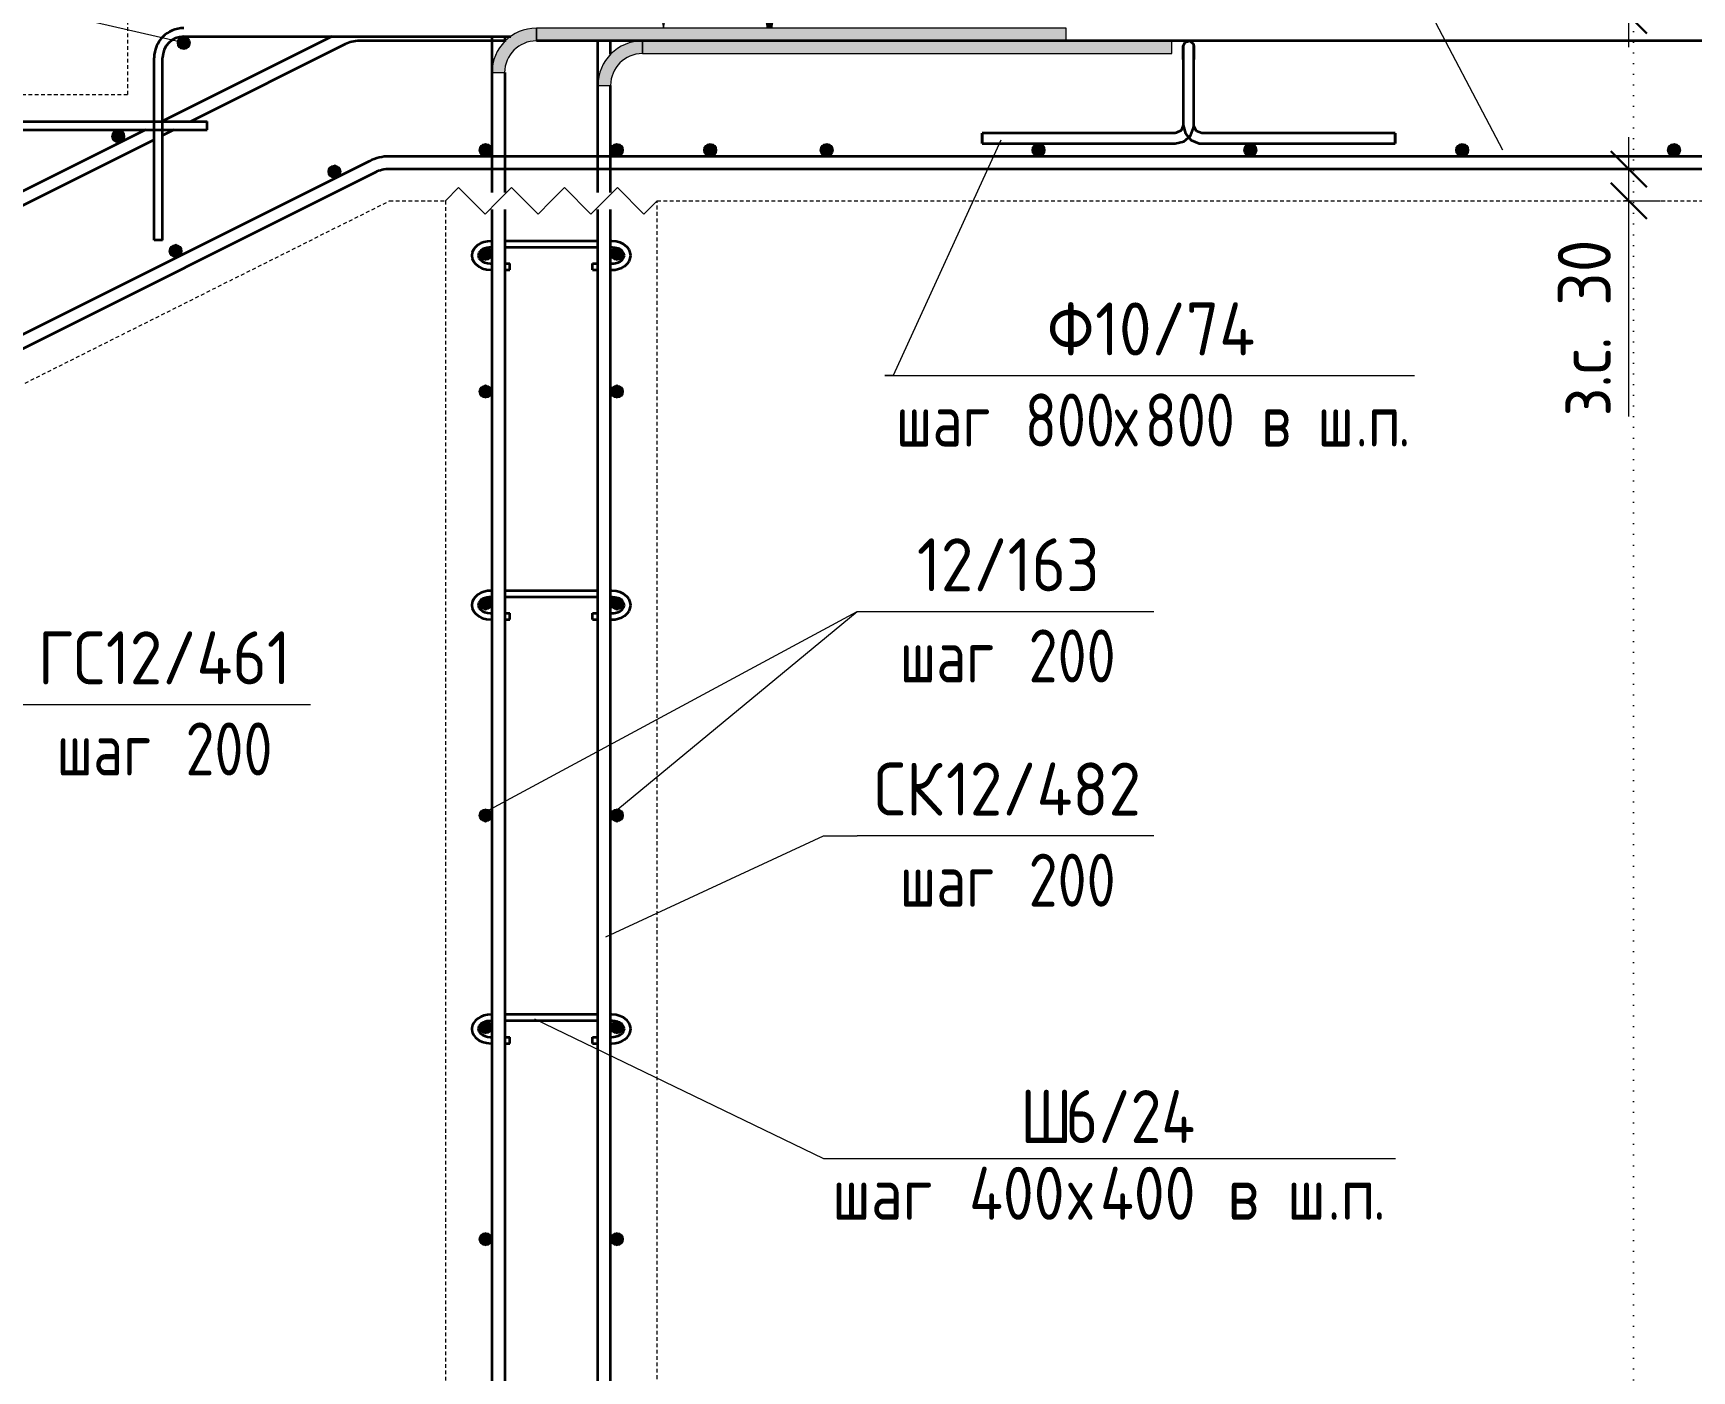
# Model space of a CAD drawing. Header units: millimetres. Extents: x 28954 to 49618, y -2651 to 78735.
# Drawn here: x 38555 to 40121, y -1374 to -112 of the extents above; entities that cross this region are included whole.
import ezdxf

# ---------------------------------------------------------------- set-up
doc = ezdxf.new("R2010")
doc.units = ezdxf.units.MM
doc.linetypes.add('01 Штриховая _4 мм_', pattern=[6, 3.5, -2.5])
doc.linetypes.add('04 Пунктир 10мм', pattern=[10, 0, -10])
for name, color, linetype, lineweight in [('AA_Dim', 7, 'Continuous', 9), ('AA_Dim-20', 7, 'Continuous', 9), ('AA_Oformlenie', 7, 'Continuous', 9), ('AA_Razrez', 7, 'Continuous', 9), ('AA_Vinoska', 7, 'Continuous', 9), ('KR_Armatura', 7, 'Continuous', 20), ('KR_Armatura_Tonkie', 7, 'Continuous', 20)]:
    doc.layers.add(name, color=color, linetype=linetype, lineweight=lineweight)
for name, color, linetype, lineweight, true_color in [('AF_Perekritie', 7, 'Continuous', 60, 0x006a35), ('AF_Perekritie_Опалубка', 7, 'Continuous', 60, 0x006a35), ('AF_Stena_Опалубка', 7, 'Continuous', 20, 0x0063c6)]:
    doc.layers.add(name, color=color, linetype=linetype, lineweight=lineweight, true_color=true_color)
doc.styles.add('ISOCPEUR_1', font='isocpeur.TTF', dxfattribs={"width": 0.9, "height": 50})
doc.styles.add('ISOCPEUR_2', font='isocpeur.TTF', dxfattribs={"width": 0.8, "height": 50})
doc.styles.add('ISOCPEUR_4', font='isocpeur.TTF', dxfattribs={"width": 0.85, "height": 50})
doc.dimstyles.new('00_Точн_3_знака__прозр__1', dxfattribs={"dimscale": 304.8, "dimtxt": 50.137748, "dimasz": 0.111549, "dimexe": 0.098425, "dimexo": 0.065617, "dimgap": 0.006562, "dimtad": 1, "dimdec": 3, "dimrnd": 0.001, "dimdsep": 46, "dimtxsty": 'ISOCPEUR_1', "dimblk1": 'OBLIQUE', "dimblk2": 'OBLIQUE', "dimsah": 1, "dimcen": 0.09, "dimdle": 0.098425, "dimazin": 0, "dimtfac": 1, "dimtdec": 4, "dimtix": 1, "dimtmove": 1, "dimatfit": 3, "dimfxl": 1, "dimtvp": 1, "dimtolj": 1, "dimtzin": 0, "dimlwd": 18, "dimlwe": 18, "dimarcsym": 2})

# ---------------------------------------------------------------- blocks, each defined once
blk = doc.blocks.new('Ktcnybwf - Лестница-3686718-А-А Арм')
at = {"layer": 'AF_Perekritie', "linetype": '01 Штриховая _4 мм_', "lineweight": 20}
for p, q in [((-32180.1, -70), (-32180.1, -170)), ((-32180.1, -170), (-32480.1, -170)), ((-34080.1, -1343.6), (-31932.8, -270)), ((-31932.8, -270), (-31880.1, -270))]:
    blk.add_line(p, q, dxfattribs=at)
blk = doc.blocks.new('261_Лягушка _НесАрм_РабПлоск_ - 10 А240-V1-А-А Арм')
at = {"layer": 'KR_Armatura_Tonkie', "lineweight": 35}
for p, q in [((-31183.4, -136.5), (-31183.4, -198.5)), ((-31183.4, -136.5), (-31183.4, -198.5)), ((-31173.4, -198.5), (-31173.4, -136.5)), ((-31173.4, -198.5), (-31173.4, -136.5)), ((-31190.9, -206), (-31373.4, -206)), ((-31373.4, -206), (-31373.4, -216)), ((-31373.4, -216), (-31373.4, -206)), ((-31373.4, -216), (-31190.9, -216)), ((-30983.4, -206), (-31165.9, -206)), ((-31165.9, -216), (-30983.4, -216)), ((-30983.4, -216), (-30983.4, -206)), ((-30983.4, -206), (-30983.4, -216))]:
    blk.add_line(p, q, dxfattribs=at)
at = {"layer": 'KR_Armatura_Tonkie', "lineweight": 35, "flags": 128}
for points in [[(-31183.4, -124), (-31181.5, -120.1), (-31177.3, -119.1), (-31173.9, -121.7), (-31173.4, -124)], [(-31183.4, -124), (-31183.4, -125.9), (-31183.4, -131.1), (-31183.4, -136.5)], [(-31183.4, -136.5), (-31183.4, -129.8), (-31183.4, -125.2), (-31183.4, -124)], [(-31173.4, -136.5), (-31173.4, -129.8), (-31173.4, -125.2), (-31173.4, -124)], [(-31173.4, -124), (-31173.4, -125.9), (-31173.4, -131.1), (-31173.4, -136.5)], [(-31190.9, -216), (-31182.9, -214.1), (-31176.6, -208.7), (-31173.6, -201), (-31173.4, -198.5)], [(-31183.4, -198.5), (-31185.3, -203.5), (-31190, -205.9), (-31190.9, -206)], [(-31183.4, -198.5), (-31181.4, -206.5), (-31176, -212.7), (-31168.4, -215.8), (-31165.9, -216)], [(-31165.9, -206), (-31170.8, -204.1), (-31173.3, -199.4), (-31173.4, -198.5)]]:
    blk.add_lwpolyline(points, dxfattribs=at)
blk = doc.blocks.new('079_Обозначение загиба стержня _ЭлУзла_ - Сплошные линии-3774983-А-А Арм')
at = {"layer": 'AA_Oformlenie'}
for points in [[(-31571.9, -107), (-31568.8, -89), (-31579.4, -89), (-31576.2, -107)], [(-31724.1, -161), (-31723, -153.2), (-31720, -146), (-31715.3, -139.8), (-31709.1, -135), (-31701.8, -132), (-31694.1, -131), (-31694.1, -119), (-31704.9, -120.4), (-31715.1, -124.6), (-31723.8, -131.3), (-31730.4, -140), (-31734.6, -150.1), (-31736.1, -161)], [(-31694.1, -131), (-31194.1, -131), (-31194.1, -119), (-31694.1, -119)]]:
    blk.add_hatch(color=256, dxfattribs=at).paths.add_polyline_path(points)
for p, q in [((-31568.8, -89), (-31579.4, -89)), ((-31579.4, -89), (-31576.2, -107)), ((-31571.9, -107), (-31568.8, -89)), ((-31694.1, -131), (-31694.1, -119)), ((-31194.1, -119), (-31694.1, -119)), ((-31194.1, -119), (-31694.1, -119)), ((-31694.1, -119), (-31694.1, -131)), ((-31194.1, -131), (-31194.1, -119)), ((-31194.1, -131), (-31194.1, -119)), ((-31694.1, -131), (-31194.1, -131)), ((-31694.1, -131), (-31194.1, -131)), ((-31736.1, -161), (-31724.1, -161))]:
    blk.add_line(p, q, dxfattribs=at)
for centre, radius, start, end in [((-31724.1, -89), 150, 0.0049, 90), ((-31694.1, -161), 42, 90, 180), ((-31694.1, -161), 42, 90, 180), ((-31694.1, -161), 30, 90, 180), ((-31694.1, -161), 30, 90, 180)]:
    blk.add_arc(centre, radius, start, end, dxfattribs=at)
blk = doc.blocks.new('079_Обозначение загиба стержня _ЭлУзла_ - Сплошные линии-3773018-А-А Арм')
at = {"layer": 'AA_Oformlenie'}
for points in [[(-31674.1, -107), (-31668.8, -77), (-31679.4, -77)], [(-31824.1, -149), (-31823, -141.2), (-31820, -134), (-31815.3, -127.8), (-31809.1, -123), (-31801.8, -120), (-31794.1, -119), (-31794.1, -107), (-31804.9, -108.4), (-31815.1, -112.6), (-31823.8, -119.3), (-31830.4, -128), (-31834.6, -138.1), (-31836.1, -149)], [(-31794.1, -119), (-31294.1, -119), (-31294.1, -107), (-31794.1, -107)]]:
    blk.add_hatch(color=256, dxfattribs=at).paths.add_polyline_path(points)
for p, q in [((-31668.8, -77), (-31679.4, -77)), ((-31679.4, -77), (-31674.1, -107)), ((-31674.1, -107), (-31668.8, -77)), ((-31794.1, -119), (-31794.1, -107)), ((-31294.1, -107), (-31794.1, -107)), ((-31294.1, -107), (-31794.1, -107)), ((-31794.1, -107), (-31794.1, -119)), ((-31294.1, -119), (-31294.1, -107)), ((-31294.1, -119), (-31294.1, -107)), ((-31794.1, -119), (-31294.1, -119)), ((-31794.1, -119), (-31294.1, -119)), ((-31836.1, -149), (-31824.1, -149))]:
    blk.add_line(p, q, dxfattribs=at)
for centre, radius, start, end in [((-31824.1, -77), 150, 0.0049, 90), ((-31794.1, -149), 42, 90, 180), ((-31794.1, -149), 42, 90, 180), ((-31794.1, -149), 30, 90, 180), ((-31794.1, -149), 30, 90, 180)]:
    blk.add_arc(centre, radius, start, end, dxfattribs=at)
blk = doc.blocks.new('Последовательность узлов - 3мм масшт20 маскировка-904226-А-А Арм')
at = {"layer": 'AA_Oformlenie'}
for p, q in [((-31880.1, -270), (-31867.6, -257.5)), ((-31842.6, -282.5), (-31867.6, -257.5)), ((-31830.1, -270), (-31817.6, -257.5)), ((-31792.6, -282.5), (-31817.6, -257.5)), ((-31780.1, -270), (-31767.6, -257.5)), ((-31742.6, -282.5), (-31767.6, -257.5)), ((-31730.1, -270), (-31717.6, -257.5)), ((-31692.6, -282.5), (-31717.6, -257.5)), ((-31830.1, -270), (-31842.6, -282.5)), ((-31780.1, -270), (-31792.6, -282.5)), ((-31730.1, -270), (-31742.6, -282.5)), ((-31680.1, -270), (-31692.6, -282.5))]:
    blk.add_line(p, q, dxfattribs=at)
blk = doc.blocks.new('DIMBLOCK56-А-А Арм')
at = {"layer": 'AA_Dim-20', "color": 30, "lineweight": 18, "true_color": 0xff8000, "transparency": 16777216}
for p, q in [((40062, -300), (40062, -210)), ((40045.7, -240), (40092, -240)), ((40062, -240), (40045.7, -240)), ((40062, -283.1), (40062, -255)), ((40058, -270), (40092, -270)), ((40062, -270), (40058, -270)), ((40062, -473.4), (40062, -283.1))]:
    blk.add_line(p, q, dxfattribs=at)
at = {"layer": 'AA_Dim-20', "color": 30, "lineweight": 30, "true_color": 0xff8000, "transparency": 16777216}
for p, q in [((40062, -240), (40045, -223)), ((40062, -240), (40079, -257)), ((40062, -270), (40045, -253)), ((40062, -270), (40079, -287))]:
    blk.add_line(p, q, dxfattribs=at)
at = {"layer": 'AA_Dim-20', "color": 0, "lineweight": 18, "transparency": 16777216, "insert": (39994.9, -473.4), "char_height": 50, "width": 204.335, "attachment_point": 1, "rotation": 90, "line_spacing_factor": 1.135194, "style": 'ISOCPEUR_1'}
blk.add_mtext('з.с. 30', dxfattribs=at)
blk = doc.blocks.new('_Oblique')
at = {"color": 0, "linetype": 'ByBlock', "lineweight": -2}
blk.add_line((-0.5, -0.5), (0.5, 0.5), dxfattribs=at)
blk = doc.blocks.new('DIMBLOCK57-А-А Арм')
at = {"layer": 'AA_Dim-20', "color": 30, "lineweight": 18, "true_color": 0xff8000, "transparency": 16777216}
for p, q in [((40062, 139.3), (40062, -51)), ((40062, -125), (40062, -40)), ((40062, -51), (40062, -82.5)), ((40058, -70), (40092, -70)), ((40062, -70), (40058, -70)), ((40078.6, -95), (40032, -95)), ((40062, -95), (40078.6, -95))]:
    blk.add_line(p, q, dxfattribs=at)
at = {"layer": 'AA_Dim-20', "color": 30, "lineweight": 30, "true_color": 0xff8000, "transparency": 16777216}
for p, q in [((40062, -70), (40045, -53)), ((40062, -95), (40045, -78)), ((40062, -70), (40079, -87)), ((40062, -95), (40079, -112))]:
    blk.add_line(p, q, dxfattribs=at)
at = {"layer": 'AA_Dim-20', "color": 0, "lineweight": 18, "transparency": 16777216, "insert": (39994.9, -31), "char_height": 50, "width": 204.335, "attachment_point": 1, "rotation": 90, "line_spacing_factor": 1.135194, "style": 'ISOCPEUR_1'}
blk.add_mtext('з.с. 25', dxfattribs=at)
blk = doc.blocks.new('042_М_Арматуры - Диам длина поз _ Шаг-2260295-А-А Арм')
at = {"layer": 'AA_Vinoska'}
blk.add_line((-30495.6, -895.6), (-30215.6, -895.6), dxfattribs=at)
blk = doc.blocks.new('044_М_Универсальная с полкой - Марка_Комментарий полка 27-3828024-А-А Арм')
at = {"layer": 'AA_Vinoska'}
blk.add_line((-31523, -1173.8), (-30983, -1173.8), dxfattribs=at)
blk = doc.blocks.new('042_М_Арматуры - Диам длина поз _ Комментарий полка 25-3827468-А-А Арм')
at = {"layer": 'AA_Vinoska'}
blk.add_line((-31465.1, -434.9), (-30965.1, -434.9), dxfattribs=at)

msp = doc.modelspace()

# ---------------------------------------------------------------- hatches: boundary and pattern name
at = {"layer": 'KR_Armatura'}
h = msp.add_hatch(color=256, dxfattribs=at)
edge = h.paths.add_edge_path()
edge.add_arc((38697.6234, -121), 6, 0, 360)
for points in [[(38694.6234, -126.1962), (38700.6234, -126.1962), (38703.6234, -121), (38700.6234, -115.8038), (38694.6234, -115.8038), (38691.6234, -121)], [(38635.363, -215.0987), (38640.7296, -212.4154), (38641.0891, -206.4262), (38636.082, -203.1203), (38630.7154, -205.8035), (38630.3559, -211.7928)], [(38979.6234, -227.1962), (38985.6234, -227.1962), (38988.6234, -222), (38985.6234, -216.8038), (38979.6234, -216.8038), (38976.6234, -222)], [(39103.6234, -227.1962), (39109.6234, -227.1962), (39112.6234, -222), (39109.6234, -216.8038), (39103.6234, -216.8038), (39100.6234, -222)], [(39191.6234, -227.1962), (39197.6234, -227.1962), (39200.6234, -222), (39197.6234, -216.8038), (39191.6234, -216.8038), (39188.6234, -222)], [(39301.6234, -227.1962), (39307.6234, -227.1962), (39310.6234, -222), (39307.6234, -216.8038), (39301.6234, -216.8038), (39298.6234, -222)], [(39501.6234, -227.1962), (39507.6234, -227.1962), (39510.6234, -222), (39507.6234, -216.8038), (39501.6234, -216.8038), (39498.6234, -222)], [(39701.6234, -227.1962), (39707.6234, -227.1962), (39710.6234, -222), (39707.6234, -216.8038), (39701.6234, -216.8038), (39698.6234, -222)], [(39901.6234, -227.1962), (39907.6234, -227.1962), (39910.6234, -222), (39907.6234, -216.8038), (39901.6234, -216.8038), (39898.6234, -222)], [(40101.6234, -227.1962), (40107.6234, -227.1962), (40110.6234, -222), (40107.6234, -216.8038), (40101.6234, -216.8038), (40098.6234, -222)], [(38839.4708, -248.3264), (38844.8374, -245.6431), (38845.1969, -239.6539), (38840.1898, -236.348), (38834.8232, -239.0313), (38834.4637, -245.0205), (38835.7228, -245.8518)], [(38689.4754, -323.3241), (38694.8419, -320.6409), (38695.2014, -314.6516), (38690.1944, -311.3457), (38684.8278, -314.029), (38684.4683, -320.0182)], [(38982.6234, -326), (38987.8195, -323), (38987.8195, -317), (38982.6234, -314), (38977.4272, -317), (38977.4272, -323)], [(39106.6234, -326), (39111.8195, -323), (39111.8195, -317), (39106.6234, -314), (39101.4272, -317), (39101.4272, -323)], [(38982.6234, -456), (38987.8195, -453), (38987.8195, -447), (38982.6234, -444), (38977.4272, -447), (38977.4272, -453)], [(39106.6234, -456), (39111.8195, -453), (39111.8195, -447), (39106.6234, -444), (39101.4272, -447), (39101.4272, -453)], [(38982.6234, -656), (38987.8195, -653), (38987.8195, -647), (38982.6234, -644), (38977.4272, -647), (38977.4272, -653)], [(39106.6234, -656), (39111.8195, -653), (39111.8195, -647), (39106.6234, -644), (39101.4272, -647), (39101.4272, -653)], [(38982.6234, -856), (38987.8195, -853), (38987.8195, -847), (38982.6234, -844), (38977.4272, -847), (38977.4272, -853)], [(39106.6234, -856), (39111.8195, -853), (39111.8195, -847), (39106.6234, -844), (39101.4272, -847), (39101.4272, -853)], [(38982.6234, -1056), (38987.8195, -1053), (38987.8195, -1047), (38982.6234, -1044), (38977.4272, -1047), (38977.4272, -1053)], [(39106.6234, -1056), (39111.8195, -1053), (39111.8195, -1047), (39106.6234, -1044), (39101.4272, -1047), (39101.4272, -1053)], [(38982.6234, -1256), (38987.8195, -1253), (38987.8195, -1247), (38982.6234, -1244), (38977.4272, -1247), (38977.4272, -1253)], [(39106.6234, -1256), (39111.8195, -1253), (39111.8195, -1247), (39106.6234, -1244), (39101.4272, -1247), (39101.4272, -1253)]]:
    msp.add_hatch(color=256, dxfattribs=at).paths.add_polyline_path(points)
h = msp.add_hatch(color=256, dxfattribs=at)
edge = h.paths.add_edge_path()
edge.add_arc((38635.7225, -209.1095), 6, 0, 360)
h = msp.add_hatch(color=256, dxfattribs=at)
edge = h.paths.add_edge_path()
edge.add_arc((38982.6234, -222), 6, 0, 360)
h = msp.add_hatch(color=256, dxfattribs=at)
edge = h.paths.add_edge_path()
edge.add_arc((39106.6234, -222), 6, 0, 360)
h = msp.add_hatch(color=256, dxfattribs=at)
edge = h.paths.add_edge_path()
edge.add_arc((39194.6234, -222), 6, 0, 360)
h = msp.add_hatch(color=256, dxfattribs=at)
edge = h.paths.add_edge_path()
edge.add_arc((39304.6234, -222), 6, 0, 360)
h = msp.add_hatch(color=256, dxfattribs=at)
edge = h.paths.add_edge_path()
edge.add_arc((39504.6234, -222), 6, 0, 360)
h = msp.add_hatch(color=256, dxfattribs=at)
edge = h.paths.add_edge_path()
edge.add_arc((39704.6234, -222), 6, 0, 360)
h = msp.add_hatch(color=256, dxfattribs=at)
edge = h.paths.add_edge_path()
edge.add_arc((39904.6234, -222), 6, 0, 360)
h = msp.add_hatch(color=256, dxfattribs=at)
edge = h.paths.add_edge_path()
edge.add_arc((40104.6234, -222), 6, 0, 360)
h = msp.add_hatch(color=256, dxfattribs=at)
edge = h.paths.add_edge_path()
edge.add_arc((38839.8303, -242.3372), 6, 0, 360)
h = msp.add_hatch(color=256, dxfattribs=at)
edge = h.paths.add_edge_path()
edge.add_arc((38689.8349, -317.3349), 6, 0, 360)
h = msp.add_hatch(color=256, dxfattribs=at)
edge = h.paths.add_edge_path()
edge.add_arc((38982.6234, -320), 6, 0, 360)
h = msp.add_hatch(color=256, dxfattribs=at)
edge = h.paths.add_edge_path()
edge.add_arc((39106.6234, -320), 6, 0, 360)
h = msp.add_hatch(color=256, dxfattribs=at)
edge = h.paths.add_edge_path()
edge.add_arc((38982.6234, -450), 6, 0, 360)
h = msp.add_hatch(color=256, dxfattribs=at)
edge = h.paths.add_edge_path()
edge.add_arc((39106.6234, -450), 6, 0, 360)
h = msp.add_hatch(color=256, dxfattribs=at)
edge = h.paths.add_edge_path()
edge.add_arc((38982.6234, -650), 6, 0, 360)
h = msp.add_hatch(color=256, dxfattribs=at)
edge = h.paths.add_edge_path()
edge.add_arc((39106.6234, -650), 6, 0, 360)
h = msp.add_hatch(color=256, dxfattribs=at)
edge = h.paths.add_edge_path()
edge.add_arc((38982.6234, -850), 6, 0, 360)
h = msp.add_hatch(color=256, dxfattribs=at)
edge = h.paths.add_edge_path()
edge.add_arc((39106.6234, -850), 6, 0, 360)
h = msp.add_hatch(color=256, dxfattribs=at)
edge = h.paths.add_edge_path()
edge.add_arc((38982.6234, -1050), 6, 0, 360)
h = msp.add_hatch(color=256, dxfattribs=at)
edge = h.paths.add_edge_path()
edge.add_arc((39106.6234, -1050), 6, 0, 360)
h = msp.add_hatch(color=256, dxfattribs=at)
edge = h.paths.add_edge_path()
edge.add_arc((38982.6234, -1250), 6, 0, 360)
h = msp.add_hatch(color=256, dxfattribs=at)
edge = h.paths.add_edge_path()
edge.add_arc((39106.6234, -1250), 6, 0, 360)

# ---------------------------------------------------------------- linework, layer by layer
at = {"layer": 'AA_Razrez', "color": 7, "linetype": '04 Пунктир 10мм', "true_color": 0xffffff}
msp.add_line((40066.3934, 627.2579), (40066.3934, -2441.601), dxfattribs=at)
at = {"layer": 'AA_Vinoska'}
for p, q in [((39943.0084, -222), (39661.8128, 311.9214)), ((38697.6234, -121), (38169.6118, 0.8077)), ((39469.0422, -212.7552), (39367.4707, -434.8876)), ((39367.4707, -434.8876), (39359.6054, -434.8876)), ((38982.6234, -846.8066), (39333.4887, -657.5186)), ((39107.4181, -844.0609), (39333.4887, -657.5186)), ((39096.1338, -964.6386), (39301.7129, -869.1697)), ((39301.7129, -869.1697), (39333.4887, -869.1697)), ((39028.612, -1042.0439), (39301.7129, -1173.8032))]:
    msp.add_line(p, q, dxfattribs=at)
at = {"layer": 'AF_Perekritie_Опалубка', "linetype": '01 Штриховая _4 мм_', "lineweight": 20}
msp.add_line((39144.6234, -270), (40884.6234, -270), dxfattribs=at)
at = {"layer": 'AF_Stena_Опалубка', "linetype": '01 Штриховая _4 мм_'}
for p, q in [((38944.6234, -270), (38944.6234, -1700)), ((39144.6234, -1700), (39144.6234, -270))]:
    msp.add_line(p, q, dxfattribs=at)
at = {"layer": 'KR_Armatura'}
for p, q in [((38694.6234, -115.8038), (38691.6234, -121)), ((38691.6234, -121), (38694.6234, -126.1962)), ((38700.6234, -115.8038), (38694.6234, -115.8038)), ((38703.6234, -121), (38700.6234, -115.8038)), ((38700.6234, -126.1962), (38703.6234, -121)), ((38694.6234, -126.1962), (38700.6234, -126.1962)), ((38636.082, -203.1203), (38630.7154, -205.8035)), ((38641.0891, -206.4262), (38636.082, -203.1203)), ((38630.7154, -205.8035), (38630.3559, -211.7928)), ((38630.3559, -211.7928), (38635.363, -215.0987)), ((38635.363, -215.0987), (38640.7296, -212.4154)), ((38640.7296, -212.4154), (38641.0891, -206.4262)), ((38979.6234, -216.8038), (38976.6234, -222)), ((38985.6234, -216.8038), (38979.6234, -216.8038)), ((38988.6234, -222), (38985.6234, -216.8038)), ((39103.6234, -216.8038), (39100.6234, -222)), ((39109.6234, -216.8038), (39103.6234, -216.8038)), ((39112.6234, -222), (39109.6234, -216.8038)), ((39191.6234, -216.8038), (39188.6234, -222)), ((39197.6234, -216.8038), (39191.6234, -216.8038)), ((39200.6234, -222), (39197.6234, -216.8038)), ((39301.6234, -216.8038), (39298.6234, -222)), ((39307.6234, -216.8038), (39301.6234, -216.8038)), ((39310.6234, -222), (39307.6234, -216.8038)), ((39501.6234, -216.8038), (39498.6234, -222)), ((39507.6234, -216.8038), (39501.6234, -216.8038)), ((39510.6234, -222), (39507.6234, -216.8038)), ((39701.6234, -216.8038), (39698.6234, -222)), ((39707.6234, -216.8038), (39701.6234, -216.8038)), ((39710.6234, -222), (39707.6234, -216.8038)), ((39901.6234, -216.8038), (39898.6234, -222)), ((39907.6234, -216.8038), (39901.6234, -216.8038)), ((39910.6234, -222), (39907.6234, -216.8038)), ((40101.6234, -216.8038), (40098.6234, -222)), ((40107.6234, -216.8038), (40101.6234, -216.8038)), ((40110.6234, -222), (40107.6234, -216.8038)), ((38976.6234, -222), (38979.6234, -227.1962)), ((38979.6234, -227.1962), (38985.6234, -227.1962)), ((38985.6234, -227.1962), (38988.6234, -222)), ((39100.6234, -222), (39103.6234, -227.1962)), ((39103.6234, -227.1962), (39109.6234, -227.1962)), ((39109.6234, -227.1962), (39112.6234, -222)), ((39188.6234, -222), (39191.6234, -227.1962)), ((39191.6234, -227.1962), (39197.6234, -227.1962)), ((39197.6234, -227.1962), (39200.6234, -222)), ((39298.6234, -222), (39301.6234, -227.1962)), ((39301.6234, -227.1962), (39307.6234, -227.1962)), ((39307.6234, -227.1962), (39310.6234, -222)), ((39498.6234, -222), (39501.6234, -227.1962)), ((39501.6234, -227.1962), (39507.6234, -227.1962)), ((39507.6234, -227.1962), (39510.6234, -222)), ((39698.6234, -222), (39701.6234, -227.1962)), ((39701.6234, -227.1962), (39707.6234, -227.1962)), ((39707.6234, -227.1962), (39710.6234, -222)), ((39898.6234, -222), (39901.6234, -227.1962)), ((39901.6234, -227.1962), (39907.6234, -227.1962)), ((39907.6234, -227.1962), (39910.6234, -222)), ((40098.6234, -222), (40101.6234, -227.1962)), ((40101.6234, -227.1962), (40107.6234, -227.1962)), ((40107.6234, -227.1962), (40110.6234, -222)), ((38834.8232, -239.0313), (38834.4637, -245.0205)), ((38834.4637, -245.0205), (38835.7228, -245.8518)), ((38840.1898, -236.348), (38834.8232, -239.0313)), ((38835.7228, -245.8518), (38839.4708, -248.3264)), ((38839.4708, -248.3264), (38844.8374, -245.6431)), ((38845.1969, -239.6539), (38840.1898, -236.348)), ((38844.8374, -245.6431), (38845.1969, -239.6539)), ((38690.1944, -311.3457), (38684.8278, -314.029)), ((38695.2014, -314.6516), (38690.1944, -311.3457)), ((38684.8278, -314.029), (38684.4683, -320.0182)), ((38684.4683, -320.0182), (38689.4754, -323.3241)), ((38689.4754, -323.3241), (38694.8419, -320.6409)), ((38694.8419, -320.6409), (38695.2014, -314.6516)), ((38982.6234, -314), (38977.4272, -317)), ((38977.4272, -317), (38977.4272, -323)), ((38977.4272, -323), (38982.6234, -326)), ((38987.8195, -317), (38982.6234, -314)), ((38982.6234, -326), (38987.8195, -323)), ((38987.8195, -323), (38987.8195, -317)), ((39106.6234, -314), (39101.4272, -317)), ((39101.4272, -317), (39101.4272, -323)), ((39101.4272, -323), (39106.6234, -326)), ((39111.8195, -317), (39106.6234, -314)), ((39106.6234, -326), (39111.8195, -323)), ((39111.8195, -323), (39111.8195, -317)), ((38982.6234, -444), (38977.4272, -447)), ((38977.4272, -447), (38977.4272, -453)), ((38977.4272, -453), (38982.6234, -456)), ((38987.8195, -447), (38982.6234, -444)), ((38982.6234, -456), (38987.8195, -453)), ((38987.8195, -453), (38987.8195, -447)), ((39106.6234, -444), (39101.4272, -447)), ((39101.4272, -447), (39101.4272, -453)), ((39101.4272, -453), (39106.6234, -456)), ((39111.8195, -447), (39106.6234, -444)), ((39106.6234, -456), (39111.8195, -453)), ((39111.8195, -453), (39111.8195, -447)), ((38982.6234, -644), (38977.4272, -647)), ((38977.4272, -647), (38977.4272, -653)), ((38977.4272, -653), (38982.6234, -656)), ((38987.8195, -647), (38982.6234, -644)), ((38982.6234, -656), (38987.8195, -653)), ((38987.8195, -653), (38987.8195, -647)), ((39106.6234, -644), (39101.4272, -647)), ((39101.4272, -647), (39101.4272, -653)), ((39101.4272, -653), (39106.6234, -656)), ((39111.8195, -647), (39106.6234, -644)), ((39106.6234, -656), (39111.8195, -653)), ((39111.8195, -653), (39111.8195, -647)), ((38982.6234, -844), (38977.4272, -847)), ((38987.8195, -847), (38982.6234, -844)), ((39106.6234, -844), (39101.4272, -847)), ((39111.8195, -847), (39106.6234, -844)), ((38977.4272, -847), (38977.4272, -853)), ((38977.4272, -853), (38982.6234, -856)), ((38982.6234, -856), (38987.8195, -853)), ((38987.8195, -853), (38987.8195, -847)), ((39101.4272, -847), (39101.4272, -853)), ((39101.4272, -853), (39106.6234, -856)), ((39106.6234, -856), (39111.8195, -853)), ((39111.8195, -853), (39111.8195, -847)), ((38982.6234, -1044), (38977.4272, -1047)), ((38977.4272, -1047), (38977.4272, -1053)), ((38987.8195, -1047), (38982.6234, -1044)), ((38987.8195, -1053), (38987.8195, -1047)), ((39106.6234, -1044), (39101.4272, -1047)), ((39101.4272, -1047), (39101.4272, -1053)), ((39111.8195, -1047), (39106.6234, -1044)), ((39111.8195, -1053), (39111.8195, -1047)), ((38977.4272, -1053), (38982.6234, -1056)), ((38982.6234, -1056), (38987.8195, -1053)), ((39101.4272, -1053), (39106.6234, -1056)), ((39106.6234, -1056), (39111.8195, -1053)), ((38982.6234, -1244), (38977.4272, -1247)), ((38977.4272, -1247), (38977.4272, -1253)), ((38987.8195, -1247), (38982.6234, -1244)), ((38987.8195, -1253), (38987.8195, -1247)), ((39106.6234, -1244), (39101.4272, -1247)), ((39101.4272, -1247), (39101.4272, -1253)), ((39111.8195, -1247), (39106.6234, -1244)), ((39111.8195, -1253), (39111.8195, -1247)), ((38977.4272, -1253), (38982.6234, -1256)), ((38982.6234, -1256), (38987.8195, -1253)), ((39101.4272, -1253), (39106.6234, -1256)), ((39106.6234, -1256), (39111.8195, -1253))]:
    msp.add_line(p, q, dxfattribs=at)
for centre in [(38697.6234, -121), (38635.7225, -209.1095), (38982.6234, -222), (39106.6234, -222), (39194.6234, -222), (39304.6234, -222), (39504.6234, -222), (39704.6234, -222), (39904.6234, -222), (40104.6234, -222), (38839.8303, -242.3372), (38689.8349, -317.3349), (38982.6234, -320), (39106.6234, -320), (38982.6234, -450), (39106.6234, -450), (38982.6234, -650), (39106.6234, -650), (38982.6234, -850), (39106.6234, -850), (38982.6234, -1050), (39106.6234, -1050), (38982.6234, -1250), (39106.6234, -1250)]:
    msp.add_circle(centre, 6, dxfattribs=at)
at = {"layer": 'KR_Armatura_Tonkie', "lineweight": 35}
for p, q in [((38837.3579, -115), (38677.6253, -194.8663)), ((38697.6253, -115), (39006.5307, -115)), ((38849.8563, -122.1672), (38704.1907, -195)), ((39001.3178, -119), (38863.2727, -119)), ((38988.6234, -115), (38988.6234, -262)), ((39000.6234, -115), (39000.6234, -119.6945)), ((40978.6234, -119), (39030.6234, -119)), ((39088.6234, -262), (39088.6234, -119)), ((39100.6234, -131.6945), (39100.6234, -119)), ((38669.6253, -307), (38669.6253, -135)), ((38677.6253, -307), (38677.6253, -135)), ((39000.6234, -149), (39000.6234, -262)), ((39100.6234, -262), (39100.6234, -161)), ((38661.3579, -203), (38377.6253, -344.8663)), ((38397.6253, -195), (38719.6253, -195)), ((38397.6253, -203), (38719.6253, -203)), ((38688.1907, -203), (38677.6253, -208.2827)), ((38719.6253, -203), (38719.6253, -195)), ((38669.6253, -212.2827), (38404.1907, -345)), ((38873.0581, -232.434), (36826.4124, -1255.7504)), ((41033.3426, -228), (38891.841, -228)), ((38878.4246, -243.1672), (37235.9973, -1064.3756)), ((41033.3426, -240), (38891.841, -240)), ((38988.6234, -278), (38988.6234, -1692)), ((39000.6234, -278), (39000.6234, -1692)), ((39088.6234, -1692), (39088.6234, -278)), ((39100.6234, -1692), (39100.6234, -278)), ((38677.6253, -307), (38669.6253, -307)), ((38975.2847, -311.6571), (38972.9708, -313.6534)), ((38978.0082, -310.0751), (38975.2847, -311.6571)), ((38981.0399, -308.9283), (38978.0082, -310.0751)), ((38984.2792, -308.233), (38981.0399, -308.9283)), ((38987.6234, -308), (38984.2792, -308.233)), ((38988.6234, -308), (38987.6234, -308)), ((39088.6234, -308), (39000.6234, -308)), ((39101.6234, -308), (39100.6234, -308)), ((39101.8335, -308.0009), (39101.6234, -308)), ((39105.7913, -308.3638), (39101.8335, -308.0009)), ((39109.7549, -309.4462), (39105.7913, -308.3638)), ((39112.645, -310.8128), (39109.7549, -309.4462)), ((39116.2759, -313.6534), (39112.645, -310.8128)), ((38970.0237, -318.725), (38969.6234, -321.6066)), ((38969.6234, -321.6066), (38970.0237, -324.4882)), ((38971.1766, -316.0313), (38970.0237, -318.725)), ((38970.0237, -324.4882), (38971.1766, -327.1819)), ((38972.9708, -313.6534), (38971.1766, -316.0313)), ((38971.1766, -327.1819), (38972.9708, -329.5598)), ((38975.9885, -320.3353), (38975.6234, -321.6066)), ((38975.6234, -321.6066), (38976.3537, -324.1492)), ((38976.3537, -319.064), (38975.9885, -320.3353)), ((38977.3318, -317.7743), (38976.3537, -319.064)), ((38976.3537, -324.1492), (38977.3318, -325.4389)), ((38978.7488, -316.5561), (38977.3318, -317.7743)), ((38977.3318, -325.4389), (38979.6132, -327.2109)), ((38979.6132, -316.0023), (38978.7488, -316.5561)), ((38981.613, -315.0587), (38979.6132, -316.0023)), ((38979.6132, -327.2109), (38981.613, -328.1545)), ((38983.8983, -314.39), (38981.613, -315.0587)), ((38981.613, -328.1545), (38984.5019, -328.9413)), ((38985.7354, -314.0984), (38983.8983, -314.39)), ((38987.6234, -314), (38985.7354, -314.0984)), ((38988.6234, -314), (38987.6234, -314)), ((39088.6234, -314), (39000.6234, -314)), ((39101.6234, -314), (39100.6234, -314)), ((39102.2552, -314.011), (39101.6234, -314)), ((39104.7448, -314.2719), (39102.2552, -314.011)), ((39103.5114, -329.1148), (39105.3484, -328.8232)), ((39107.6337, -315.0587), (39104.7448, -314.2719)), ((39105.3484, -328.8232), (39107.6337, -328.1545)), ((39109.6335, -316.0023), (39107.6337, -315.0587)), ((39107.6337, -328.1545), (39109.6335, -327.2109)), ((39111.9149, -317.7743), (39109.6335, -316.0023)), ((39109.6335, -327.2109), (39110.4979, -326.6571)), ((39110.4979, -326.6571), (39111.9149, -325.4389)), ((39112.893, -319.064), (39111.9149, -317.7743)), ((39111.9149, -325.4389), (39112.893, -324.1492)), ((39113.6234, -321.6066), (39112.893, -319.064)), ((39112.893, -324.1492), (39113.2582, -322.8779)), ((39113.2582, -322.8779), (39113.6234, -321.6066)), ((39118.0701, -316.0313), (39116.2759, -313.6534)), ((39116.2759, -329.5598), (39118.0701, -327.1819)), ((39119.223, -318.725), (39118.0701, -316.0313)), ((39118.0701, -327.1819), (39119.223, -324.4882)), ((39119.6234, -321.6066), (39119.223, -318.725)), ((39119.223, -324.4882), (39119.6234, -321.6066)), ((38972.9708, -329.5598), (38976.6017, -332.4004)), ((38976.6017, -332.4004), (38979.4918, -333.767)), ((38979.4918, -333.767), (38983.4554, -334.8494)), ((38983.4554, -334.8494), (38987.4132, -335.2123)), ((38984.5019, -328.9413), (38986.9915, -329.2022)), ((38986.9915, -329.2022), (38987.6234, -329.2132)), ((38987.4132, -335.2123), (38987.6234, -335.2132)), ((38987.6234, -329.2132), (38988.6234, -329.2132)), ((38987.6234, -335.2132), (38988.6234, -335.2132)), ((39000.6234, -329.2132), (39005.6234, -329.2132)), ((39000.6234, -335.2132), (39005.6234, -335.2132)), ((39005.6234, -335.2132), (39005.6234, -329.2132)), ((39083.6234, -329.2132), (39088.6234, -329.2132)), ((39083.6234, -335.2132), (39083.6234, -329.2132)), ((39083.6234, -335.2132), (39088.6234, -335.2132)), ((39100.6234, -329.2132), (39101.6234, -329.2132)), ((39100.6234, -335.2132), (39101.6234, -335.2132)), ((39101.6234, -329.2132), (39103.5114, -329.1148)), ((39101.6234, -335.2132), (39104.9676, -334.9802)), ((39104.9676, -334.9802), (39108.2069, -334.2849)), ((39108.2069, -334.2849), (39111.2385, -333.1382)), ((39111.2385, -333.1382), (39113.962, -331.5561)), ((39113.962, -331.5561), (39116.2759, -329.5598)), ((38975.2847, -641.6571), (38972.9708, -643.6534)), ((38978.0082, -640.0751), (38975.2847, -641.6571)), ((38981.0399, -638.9283), (38978.0082, -640.0751)), ((38984.2792, -638.233), (38981.0399, -638.9283)), ((38987.6234, -638), (38984.2792, -638.233)), ((38988.6234, -638), (38987.6234, -638)), ((39088.6234, -638), (39000.6234, -638)), ((39101.6234, -638), (39100.6234, -638)), ((39101.8335, -638.0009), (39101.6234, -638)), ((39105.7913, -638.3638), (39101.8335, -638.0009)), ((39109.7549, -639.4462), (39105.7913, -638.3638)), ((39112.645, -640.8128), (39109.7549, -639.4462)), ((39116.2759, -643.6534), (39112.645, -640.8128)), ((38970.0237, -648.725), (38969.6234, -651.6066)), ((38969.6234, -651.6066), (38970.0237, -654.4882)), ((38971.1766, -646.0313), (38970.0237, -648.725)), ((38970.0237, -654.4882), (38971.1766, -657.1819)), ((38972.9708, -643.6534), (38971.1766, -646.0313)), ((38971.1766, -657.1819), (38972.9708, -659.5598)), ((38976.3537, -649.064), (38975.6234, -651.6066)), ((38975.6234, -651.6066), (38975.9885, -652.8779)), ((38975.9885, -652.8779), (38976.3537, -654.1492)), ((38977.3318, -647.7743), (38976.3537, -649.064)), ((38976.3537, -654.1492), (38977.3318, -655.4389)), ((38978.7488, -646.5561), (38977.3318, -647.7743)), ((38977.3318, -655.4389), (38979.6132, -657.2109)), ((38979.6132, -646.0023), (38978.7488, -646.5561)), ((38981.613, -645.0587), (38979.6132, -646.0023)), ((38979.6132, -657.2109), (38981.613, -658.1545)), ((38983.8983, -644.39), (38981.613, -645.0587)), ((38985.7354, -644.0984), (38983.8983, -644.39)), ((38987.6234, -644), (38985.7354, -644.0984)), ((38988.6234, -644), (38987.6234, -644)), ((39088.6234, -644), (39000.6234, -644)), ((39101.6234, -644), (39100.6234, -644)), ((39102.2552, -644.011), (39101.6234, -644)), ((39104.7448, -644.2719), (39102.2552, -644.011)), ((39107.6337, -645.0587), (39104.7448, -644.2719)), ((39109.6335, -646.0023), (39107.6337, -645.0587)), ((39107.6337, -658.1545), (39109.6335, -657.2109)), ((39111.9149, -647.7743), (39109.6335, -646.0023)), ((39109.6335, -657.2109), (39110.4979, -656.6571)), ((39110.4979, -656.6571), (39111.9149, -655.4389)), ((39112.893, -649.064), (39111.9149, -647.7743)), ((39111.9149, -655.4389), (39112.893, -654.1492)), ((39113.2582, -650.3353), (39112.893, -649.064)), ((39112.893, -654.1492), (39113.6234, -651.6066)), ((39113.6234, -651.6066), (39113.2582, -650.3353)), ((39118.0701, -646.0313), (39116.2759, -643.6534)), ((39116.2759, -659.5598), (39118.0701, -657.1819)), ((39119.223, -648.725), (39118.0701, -646.0313)), ((39118.0701, -657.1819), (39119.223, -654.4882)), ((39119.6234, -651.6066), (39119.223, -648.725)), ((39119.223, -654.4882), (39119.6234, -651.6066)), ((38972.9708, -659.5598), (38976.6017, -662.4004)), ((38976.6017, -662.4004), (38979.4918, -663.767)), ((38979.4918, -663.767), (38983.4554, -664.8494)), ((38981.613, -658.1545), (38984.5019, -658.9413)), ((38983.4554, -664.8494), (38987.4132, -665.2123)), ((38984.5019, -658.9413), (38986.9915, -659.2022)), ((38986.9915, -659.2022), (38987.6234, -659.2132)), ((38987.4132, -665.2123), (38987.6234, -665.2132)), ((38987.6234, -659.2132), (38988.6234, -659.2132)), ((38987.6234, -665.2132), (38988.6234, -665.2132)), ((39000.6234, -659.2132), (39005.6234, -659.2132)), ((39000.6234, -665.2132), (39005.6234, -665.2132)), ((39005.6234, -665.2132), (39005.6234, -659.2132)), ((39083.6234, -659.2132), (39088.6234, -659.2132)), ((39083.6234, -665.2132), (39083.6234, -659.2132)), ((39083.6234, -665.2132), (39088.6234, -665.2132)), ((39100.6234, -659.2132), (39101.6234, -659.2132)), ((39100.6234, -665.2132), (39101.6234, -665.2132)), ((39101.6234, -659.2132), (39103.5114, -659.1148)), ((39101.6234, -665.2132), (39104.9676, -664.9802)), ((39103.5114, -659.1148), (39105.3484, -658.8232)), ((39104.9676, -664.9802), (39108.2069, -664.2849)), ((39105.3484, -658.8232), (39107.6337, -658.1545)), ((39108.2069, -664.2849), (39111.2385, -663.1382)), ((39111.2385, -663.1382), (39113.962, -661.5561)), ((39113.962, -661.5561), (39116.2759, -659.5598)), ((38970.0237, -1048.725), (38969.6234, -1051.6066)), ((38971.1766, -1046.0313), (38970.0237, -1048.725)), ((38972.9708, -1043.6534), (38971.1766, -1046.0313)), ((38975.2847, -1041.6571), (38972.9708, -1043.6534)), ((38978.0082, -1040.0751), (38975.2847, -1041.6571)), ((38976.3537, -1049.064), (38975.6234, -1051.6066)), ((38977.3318, -1047.7743), (38976.3537, -1049.064)), ((38978.7488, -1046.5561), (38977.3318, -1047.7743)), ((38981.0399, -1038.9283), (38978.0082, -1040.0751)), ((38979.6132, -1046.0023), (38978.7488, -1046.5561)), ((38981.613, -1045.0587), (38979.6132, -1046.0023)), ((38984.2792, -1038.233), (38981.0399, -1038.9283)), ((38983.8983, -1044.39), (38981.613, -1045.0587)), ((38985.7354, -1044.0984), (38983.8983, -1044.39)), ((38987.6234, -1038), (38984.2792, -1038.233)), ((38987.6234, -1044), (38985.7354, -1044.0984)), ((38988.6234, -1038), (38987.6234, -1038)), ((38988.6234, -1044), (38987.6234, -1044)), ((39088.6234, -1038), (39000.6234, -1038)), ((39088.6234, -1044), (39000.6234, -1044)), ((39101.6234, -1038), (39100.6234, -1038)), ((39101.6234, -1044), (39100.6234, -1044)), ((39101.8335, -1038.0009), (39101.6234, -1038)), ((39102.2552, -1044.011), (39101.6234, -1044)), ((39105.7913, -1038.3638), (39101.8335, -1038.0009)), ((39104.7448, -1044.2719), (39102.2552, -1044.011)), ((39107.6337, -1045.0587), (39104.7448, -1044.2719)), ((39109.7549, -1039.4462), (39105.7913, -1038.3638)), ((39109.6335, -1046.0023), (39107.6337, -1045.0587)), ((39111.9149, -1047.7743), (39109.6335, -1046.0023)), ((39112.645, -1040.8128), (39109.7549, -1039.4462)), ((39112.893, -1049.064), (39111.9149, -1047.7743)), ((39116.2759, -1043.6534), (39112.645, -1040.8128)), ((39113.2582, -1050.3353), (39112.893, -1049.064)), ((39118.0701, -1046.0313), (39116.2759, -1043.6534)), ((39119.223, -1048.725), (39118.0701, -1046.0313)), ((39119.6234, -1051.6066), (39119.223, -1048.725)), ((38969.6234, -1051.6066), (38970.0237, -1054.4882)), ((38970.0237, -1054.4882), (38971.1766, -1057.1819)), ((38971.1766, -1057.1819), (38972.9708, -1059.5598)), ((38972.9708, -1059.5598), (38976.6017, -1062.4004)), ((38975.6234, -1051.6066), (38975.9885, -1052.8779)), ((38975.9885, -1052.8779), (38976.3537, -1054.1492)), ((38976.3537, -1054.1492), (38977.3318, -1055.4389)), ((38976.6017, -1062.4004), (38979.4918, -1063.767)), ((38977.3318, -1055.4389), (38979.6132, -1057.2109)), ((38979.4918, -1063.767), (38983.4554, -1064.8494)), ((38979.6132, -1057.2109), (38981.613, -1058.1545)), ((38981.613, -1058.1545), (38984.5019, -1058.9413)), ((38983.4554, -1064.8494), (38987.4132, -1065.2123)), ((38984.5019, -1058.9413), (38986.9915, -1059.2022)), ((38986.9915, -1059.2022), (38987.6234, -1059.2132)), ((38987.6234, -1059.2132), (38988.6234, -1059.2132)), ((39000.6234, -1059.2132), (39005.6234, -1059.2132)), ((39005.6234, -1065.2132), (39005.6234, -1059.2132)), ((39083.6234, -1059.2132), (39088.6234, -1059.2132)), ((39083.6234, -1065.2132), (39083.6234, -1059.2132)), ((39100.6234, -1059.2132), (39101.6234, -1059.2132)), ((39101.6234, -1059.2132), (39103.5114, -1059.1148)), ((39103.5114, -1059.1148), (39105.3484, -1058.8232)), ((39104.9676, -1064.9802), (39108.2069, -1064.2849)), ((39105.3484, -1058.8232), (39107.6337, -1058.1545)), ((39107.6337, -1058.1545), (39109.6335, -1057.2109)), ((39108.2069, -1064.2849), (39111.2385, -1063.1382)), ((39109.6335, -1057.2109), (39110.4979, -1056.6571)), ((39110.4979, -1056.6571), (39111.9149, -1055.4389)), ((39111.2385, -1063.1382), (39113.962, -1061.5561)), ((39111.9149, -1055.4389), (39112.893, -1054.1492)), ((39112.893, -1054.1492), (39113.6234, -1051.6066)), ((39113.6234, -1051.6066), (39113.2582, -1050.3353)), ((39113.962, -1061.5561), (39116.2759, -1059.5598)), ((39116.2759, -1059.5598), (39118.0701, -1057.1819)), ((39118.0701, -1057.1819), (39119.223, -1054.4882)), ((39119.223, -1054.4882), (39119.6234, -1051.6066)), ((38987.4132, -1065.2123), (38987.6234, -1065.2132)), ((38987.6234, -1065.2132), (38988.6234, -1065.2132)), ((39000.6234, -1065.2132), (39005.6234, -1065.2132)), ((39083.6234, -1065.2132), (39088.6234, -1065.2132)), ((39100.6234, -1065.2132), (39101.6234, -1065.2132)), ((39101.6234, -1065.2132), (39104.9676, -1064.9802))]:
    msp.add_line(p, q, dxfattribs=at)
for centre, radius, end in [((38697.6253, -135), 28, 180), ((38697.6253, -135), 20, 180), ((38863.2727, -149), 30, 116.5650512), ((38891.841, -270), 42, 116.5649061), ((38891.841, -270), 30, 116.5649061)]:
    msp.add_arc(centre, radius, 90, end, dxfattribs=at)

# ---------------------------------------------------------------- block references
at = {"layer": 'AA_Oformlenie'}
for name in ['079_Обозначение загиба стержня _ЭлУзла_ - Сплошные линии-3773018-А-А Арм', '079_Обозначение загиба стержня _ЭлУзла_ - Сплошные линии-3774983-А-А Арм', 'Последовательность узлов - 3мм масшт20 маскировка-904226-А-А Арм']:
    msp.add_blockref(name, (70824.685, 0), dxfattribs=at)
at = {"layer": 'AA_Vinoska'}
for name, p in [('042_М_Арматуры - Диам длина поз _ Комментарий полка 25-3827468-А-А Арм', (70824.685, 0)), ('042_М_Арматуры - Диам длина поз _ Шаг-2260295-А-А Арм', (69829.049, 238.1305)), ('042_М_Арматуры - Диам длина поз _ Шаг-2260295-А-А Арм', (69033.016, 150.3255)), ('042_М_Арматуры - Диам длина поз _ Шаг-2260295-А-А Арм', (69829.049, 26.4794)), ('044_М_Универсальная с полкой - Марка_Комментарий полка 27-3828024-А-А Арм', (70824.685, 0))]:
    msp.add_blockref(name, p, dxfattribs=at)
at = {"layer": 'AF_Perekritie_Опалубка', "linetype": '01 Штриховая _4 мм_', "lineweight": 20}
msp.add_blockref('Ktcnybwf - Лестница-3686718-А-А Арм', (70824.685, 0), dxfattribs=at)
at = {"layer": 'KR_Armatura_Tonkie', "lineweight": 35}
msp.add_blockref('261_Лягушка _НесАрм_РабПлоск_ - 10 А240-V1-А-А Арм', (70824.685, 0), dxfattribs=at)

# ---------------------------------------------------------------- texts
at = {"layer": 'AA_Vinoska', "char_height": 50, "attachment_point": 1}
for s, insert, width, style in [('\\fISOCPEUR|b0|i0|c204|p34|;\\W.9;Ф', (39512.7782, -365.8826), 54.835425, 'ISOCPEUR_1'), ('10/74', (39558.0219, -365.8826), 187.594875, 'ISOCPEUR_1'), (' 800', (39466.2665, -451.8637), 133.4008, 'ISOCPEUR_2'), ('800 ', (39604.9082, -451.8637), 133.4008, 'ISOCPEUR_2'), ('\\fISOCPEUR|b0|i0|c204|p34|;\\W.8; ', (39743.5499, -451.8637), 29.5021, 'ISOCPEUR_2'), ('шаг', (39369.9582, -451.8637), 116.7257, 'ISOCPEUR_2'), ('\\fISOCPEUR|b0|i0|c204|p34|;\\W.8;х', (39576.3332, -451.8637), 34.6329, 'ISOCPEUR_2'), ('\\fISOCPEUR|b0|i0|c204|p34|;\\W.8;в', (39714.9749, -451.8637), 34.6329, 'ISOCPEUR_2'), ('\\fISOCPEUR|b0|i0|c204|p34|;\\W.8;ш', (39767.8915, -451.8637), 43.6118, 'ISOCPEUR_2'), ('\\fISOCPEUR|b0|i0|c204|p34|;\\W.8;п', (39815.5165, -451.8637), 34.6329, 'ISOCPEUR_2'), ('\\fISOCPEUR|b0|i0|c204|p34|;\\W.8;.', (39803.8749, -451.8637), 14.1097, 'ISOCPEUR_2'), ('\\fISOCPEUR|b0|i0|c204|p34|;\\W.8;.', (39844.0915, -451.8637), 14.1097, 'ISOCPEUR_2'), ('12/163', (39389.8015, -588.5136), 210.683475, 'ISOCPEUR_1'), ('ГС', (38559.7486, -676.3186), 77.924025, 'ISOCPEUR_1'), ('12/461', (38624.0423, -676.3186), 215.012587, 'ISOCPEUR_1'), (' 200', (39469.8299, -674.4947), 133.4008, 'ISOCPEUR_2'), ('шаг', (39373.5215, -674.4947), 116.7257, 'ISOCPEUR_2'), (' 200', (38673.7969, -762.2997), 133.4008, 'ISOCPEUR_2'), ('шаг', (38577.4886, -762.2997), 116.7257, 'ISOCPEUR_2'), ('СК', (39349.3015, -800.1648), 82.253137, 'ISOCPEUR_1'), ('12/482', (39417.1671, -800.1648), 226.556887, 'ISOCPEUR_1'), (' 200', (39469.8299, -886.1458), 133.4008, 'ISOCPEUR_2'), ('шаг', (39373.5215, -886.1458), 116.7257, 'ISOCPEUR_2'), ('\\fISOCPEUR|b0|i0|c204|p34|;\\W.85;Ш', (39487.3929, -1109.2627), 51.789012, 'ISOCPEUR_4'), ('6/24', (39530.1231, -1109.2627), 151.278431, 'ISOCPEUR_4'), (' 400', (39411.9855, -1181.7061), 145.826956, 'ISOCPEUR_4'), ('400 ', (39562.6657, -1181.7061), 145.826956, 'ISOCPEUR_4'), ('\\fISOCPEUR|b0|i0|c204|p34|;\\W.85; ', (39713.3459, -1181.7061), 31.345981, 'ISOCPEUR_4'), ('шаг', (39309.6579, -1181.7061), 124.021056, 'ISOCPEUR_4'), ('\\fISOCPEUR|b0|i0|c204|p34|;\\W.85;х', (39532.3048, -1181.7061), 36.797456, 'ISOCPEUR_4'), ('\\fISOCPEUR|b0|i0|c204|p34|;\\W.85;в', (39682.985, -1181.7061), 36.797456, 'ISOCPEUR_4'), ('\\fISOCPEUR|b0|i0|c204|p34|;\\W.85;ш', (39739.209, -1181.7061), 46.337537, 'ISOCPEUR_4'), ('\\fISOCPEUR|b0|i0|c204|p34|;\\W.85;п', (39789.8105, -1181.7061), 36.797456, 'ISOCPEUR_4'), ('\\fISOCPEUR|b0|i0|c204|p34|;\\W.85;.', (39777.4413, -1181.7061), 14.991556, 'ISOCPEUR_4'), ('\\fISOCPEUR|b0|i0|c204|p34|;\\W.85;.', (39820.1715, -1181.7061), 14.991556, 'ISOCPEUR_4')]:
    msp.add_mtext(s, dxfattribs=dict(at, insert=insert, width=width, style=style))

# ---------------------------------------------------------------- dimensions: what is measured, and where the dimension line sits
at = {"layer": 'AA_Dim', "color": 30, "lineweight": 18, "true_color": 0xff8000}
for base, p1, p2, override, picture, middle in [((40062.0441, -70), (40098.6234, -95), (40038.0025, -70), {"dimpost": 'з.с. <>', "dimfxl": 65.573565}, 'DIMBLOCK57-А-А Арм', (40028.2415, 71.1728)), ((40062.0441, -240), (40038.0025, -270), (40025.6758, -240), {"dimpost": 'з.с. <>', "dimfxl": 32.433729}, 'DIMBLOCK56-А-А Арм', (40028.2415, -371.2464))]:
    dim = msp.add_linear_dim(base=base, p1=p1, p2=p2, angle=90, dimstyle='00_Точн_3_знака__прозр__1', override=override, dxfattribs=at)
    dim.commit()
    dim.dimension.update_dxf_attribs({"geometry": picture, "text_midpoint": middle, "dimtype": 160, "text_rotation": 90})

doc.saveas('drawing.dxf')
